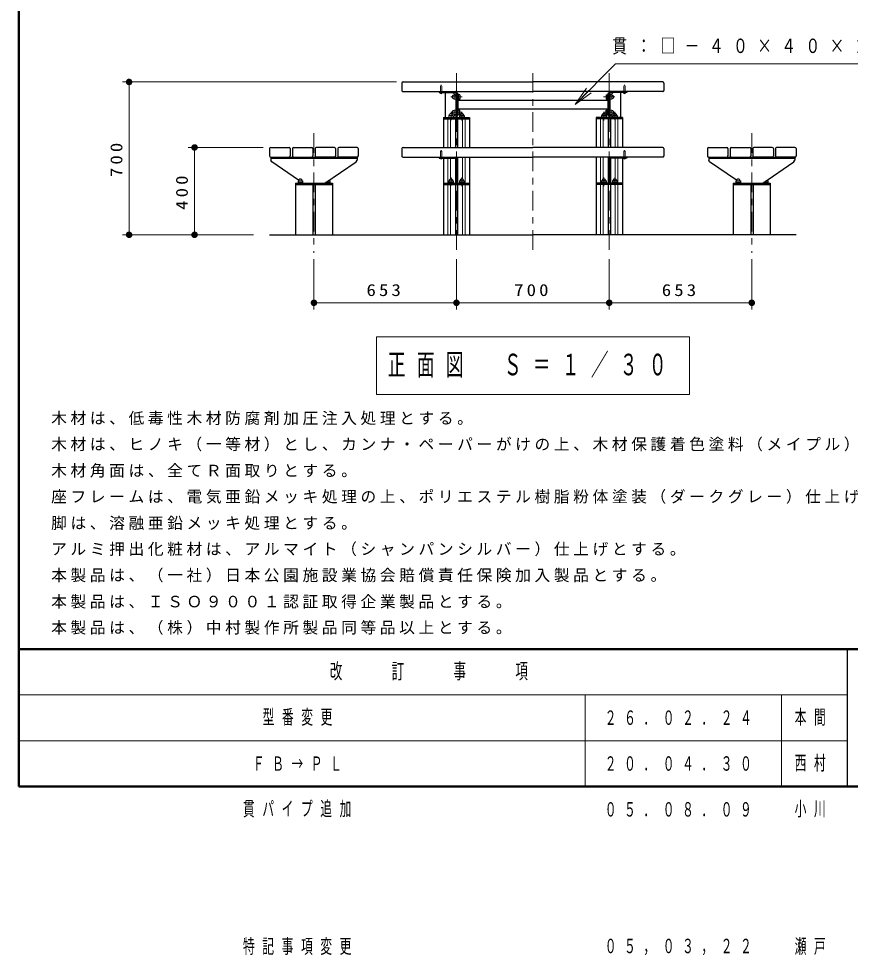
# Model space of a CAD drawing. Units: millimetres on the paper, with parts at other scales. Extents: x -365 to 0, y -26 to 257.
# Drawn here: x -365 to -238, y -25.8 to 117.2 of the extents above; entities that cross this region are included whole.
import ezdxf

# ---------------------------------------------------------------- set-up
doc = ezdxf.new("R2010")
doc.units = ezdxf.units.MM
doc.linetypes.add('USER1', pattern=[4.5, 2.5, -2])
doc.linetypes.add('USER2', pattern=[6, 3, -1, 1, -1])
doc.layers.add('LY_1', color=7, linetype='Continuous', lineweight=25)
doc.styles.add('ＭＳ ゴシック', font='')
doc.styles.get('ＭＳ ゴシック').set_extended_font_data('MS Gothic')

# ---------------------------------------------------------------- blocks, each defined once
blk = doc.blocks.new('filled_dot')
at = {"color": 0, "linetype": 'Continuous', "lineweight": -2, "const_width": 1.25}
blk.add_lwpolyline([(-0.625, 0, 1), (0.625, 0, 1)], format="xyb", close=True, dxfattribs=at)

msp = doc.modelspace()

# ---------------------------------------------------------------- linework, layer by layer
at = {"layer": 'LY_1', "lineweight": 50}
for p, q in [((-365, 257), (-365, 0)), ((-365, 21), (0, 21)), ((-365, 0), (0, 0))]:
    msp.add_line(p, q, dxfattribs=at)
at = {"layer": 'LY_1', "linetype": 'USER2', "lineweight": 13}
for p, q in [((-298.143, 108.941), (-298.143, 81.512)), ((-286.477, 108.941), (-286.477, 81.512)), ((-274.81, 108.941), (-274.81, 81.512)), ((-299.009, 105.291), (-297.288, 105.291)), ((-273.944, 105.291), (-275.665, 105.291)), ((-299.009, 102.958), (-297.288, 102.958)), ((-298.977, 102.992), (-298.977, 101.766)), ((-297.31, 102.992), (-297.31, 101.672)), ((-273.944, 102.958), (-275.665, 102.958)), ((-275.643, 102.992), (-275.643, 101.672)), ((-273.977, 102.992), (-273.977, 101.766)), ((-319.91, 99.741), (-319.91, 81.512)), ((-253.043, 99.741), (-253.043, 81.512)), ((-298.977, 92.992), (-298.977, 91.766)), ((-297.31, 92.992), (-297.31, 91.672)), ((-275.643, 92.992), (-275.643, 91.672)), ((-273.977, 92.992), (-273.977, 91.766))]:
    msp.add_line(p, q, dxfattribs=at)
at = {"layer": 'LY_1', "lineweight": 13}
for p, q in [((-307.31, 107.574), (-349.143, 107.574)), ((-348.143, 84.241), (-348.143, 107.574)), ((-280.032, 104.131), (-278.264, 106.606)), ((-280.032, 104.131), (-277.911, 106.253)), ((-277.557, 105.899), (-280.032, 104.131)), ((-299.477, 101.941), (-299.477, 97.574)), ((-299.066, 101.941), (-299.066, 97.574)), ((-297.22, 101.941), (-297.22, 97.574)), ((-296.81, 101.941), (-296.81, 97.574)), ((-276.143, 101.941), (-276.143, 97.574)), ((-275.733, 101.941), (-275.733, 97.574)), ((-273.887, 101.941), (-273.887, 97.574)), ((-273.477, 101.941), (-273.477, 97.574)), ((-327.677, 97.574), (-339.143, 97.574)), ((-338.143, 84.241), (-338.143, 97.574)), ((-299.477, 95.958), (-299.477, 92.141)), ((-299.066, 95.958), (-299.066, 92.743)), ((-297.22, 96.108), (-297.22, 92.743)), ((-296.81, 96.108), (-296.81, 92.141)), ((-276.143, 96.108), (-276.143, 92.141)), ((-275.733, 96.108), (-275.733, 92.743)), ((-273.887, 95.958), (-273.887, 92.743)), ((-273.477, 95.958), (-273.477, 92.141)), ((-299.477, 91.941), (-299.477, 84.241)), ((-299.066, 91.941), (-299.066, 84.241)), ((-297.22, 91.941), (-297.22, 84.241)), ((-296.81, 91.941), (-296.81, 84.241)), ((-276.143, 91.941), (-276.143, 84.241)), ((-275.733, 91.941), (-275.733, 84.241)), ((-273.887, 91.941), (-273.887, 84.241)), ((-273.477, 91.941), (-273.477, 84.241)), ((-329.143, 84.241), (-349.143, 84.241)), ((-329.143, 84.241), (-339.143, 84.241)), ((-319.91, 80.512), (-319.91, 72.86)), ((-298.143, 80.512), (-298.143, 72.86)), ((-274.81, 80.512), (-274.81, 72.86)), ((-253.043, 80.512), (-253.043, 72.86)), ((-298.143, 73.86), (-319.91, 73.86)), ((-274.81, 73.86), (-298.143, 73.86)), ((-253.043, 73.86), (-274.81, 73.86)), ((-310.377, 68.641), (-310.377, 59.841)), ((-262.577, 68.641), (-310.377, 68.641)), ((-262.577, 59.841), (-262.577, 68.641)), ((-310.377, 59.841), (-262.577, 59.841)), ((-365, 14), (-238.5, 14)), ((-278.5, 14), (-278.5, 0)), ((-248.5, 14), (-248.5, 0)), ((-365, 7), (-238.5, 7))]:
    msp.add_line(p, q, dxfattribs=at)
at = {"layer": 'LY_1'}
for p, q in [((-306.477, 107.408), (-306.477, 106.274)), ((-306.31, 107.574), (-286.477, 107.574)), ((-266.643, 107.574), (-286.477, 107.574)), ((-266.477, 107.408), (-266.477, 106.274)), ((-306.31, 106.108), (-286.477, 106.108)), ((-300.81, 106.108), (-300.81, 105.958)), ((-300.81, 105.958), (-298.218, 105.958)), ((-299.885, 105.957), (-299.885, 102.141)), ((-298.718, 105.957), (-298.218, 105.457)), ((-298.218, 105.958), (-298.218, 102.141)), ((-298.068, 105.958), (-298.068, 102.141)), ((-266.643, 106.108), (-286.477, 106.108)), ((-274.885, 105.958), (-274.885, 102.141)), ((-272.143, 105.958), (-274.735, 105.958)), ((-274.735, 105.958), (-274.735, 102.141)), ((-274.235, 105.957), (-274.735, 105.457)), ((-273.068, 105.957), (-273.068, 102.141)), ((-272.143, 106.108), (-272.143, 105.958)), ((-298.068, 105.791), (-297.918, 105.791)), ((-297.918, 105.791), (-297.918, 102.458)), ((-297.885, 105.641), (-297.918, 105.641)), ((-297.885, 104.941), (-297.918, 104.941)), ((-297.918, 104.791), (-275.035, 104.791)), ((-297.885, 105.641), (-297.885, 104.941)), ((-297.652, 105.624), (-297.885, 105.624)), ((-297.652, 104.958), (-297.885, 104.958)), ((-297.652, 105.624), (-297.652, 104.958)), ((-275.302, 105.624), (-275.068, 105.624)), ((-275.302, 105.624), (-275.302, 104.958)), ((-275.302, 104.958), (-275.068, 104.958)), ((-275.068, 105.641), (-275.035, 105.641)), ((-275.068, 105.641), (-275.068, 104.941)), ((-275.068, 104.941), (-275.035, 104.941)), ((-275.035, 105.791), (-275.035, 102.458)), ((-274.885, 105.791), (-275.035, 105.791)), ((-297.918, 103.458), (-275.035, 103.458)), ((-297.885, 103.308), (-297.918, 103.308)), ((-297.885, 102.608), (-297.885, 103.308)), ((-297.652, 103.291), (-297.885, 103.291)), ((-297.652, 102.624), (-297.652, 103.291)), ((-275.302, 102.624), (-275.302, 103.291)), ((-275.302, 103.291), (-275.068, 103.291)), ((-275.068, 102.608), (-275.068, 103.308)), ((-275.068, 103.308), (-275.035, 103.308)), ((-300.143, 102.141), (-300.143, 97.574)), ((-300.143, 102.141), (-296.143, 102.141)), ((-300.143, 101.941), (-296.143, 101.941)), ((-298.218, 102.641), (-298.718, 102.141)), ((-298.31, 101.941), (-298.31, 97.574)), ((-298.068, 102.458), (-297.918, 102.458)), ((-297.977, 101.941), (-297.977, 97.574)), ((-297.885, 102.608), (-297.918, 102.608)), ((-297.652, 102.624), (-297.885, 102.624)), ((-297.66, 102.474), (-296.96, 102.474)), ((-297.66, 102.474), (-297.66, 102.141)), ((-297.66, 102.208), (-296.96, 102.208)), ((-296.96, 102.474), (-296.96, 102.141)), ((-296.143, 102.141), (-296.143, 97.574)), ((-276.81, 102.141), (-276.81, 97.574)), ((-272.81, 102.141), (-276.81, 102.141)), ((-272.81, 101.941), (-276.81, 101.941)), ((-275.293, 102.474), (-275.993, 102.474)), ((-275.993, 102.474), (-275.993, 102.141)), ((-275.293, 102.208), (-275.993, 102.208)), ((-275.302, 102.624), (-275.068, 102.624)), ((-275.293, 102.474), (-275.293, 102.141)), ((-275.068, 102.608), (-275.035, 102.608)), ((-274.885, 102.458), (-275.035, 102.458)), ((-274.977, 101.941), (-274.977, 97.574)), ((-274.735, 102.641), (-274.235, 102.141)), ((-274.643, 101.941), (-274.643, 97.574)), ((-274.327, 102.474), (-274.327, 102.141)), ((-273.627, 102.474), (-274.327, 102.474)), ((-273.627, 102.208), (-274.327, 102.208)), ((-273.627, 102.474), (-273.627, 102.141)), ((-272.81, 102.141), (-272.81, 97.574)), ((-326.677, 97.407), (-326.677, 96.274)), ((-326.51, 97.574), (-323.71, 97.574)), ((-323.543, 97.407), (-323.543, 96.274)), ((-323.21, 97.407), (-323.21, 96.274)), ((-323.043, 97.574), (-320.243, 97.574)), ((-320.077, 97.407), (-320.077, 96.274)), ((-319.743, 97.407), (-319.743, 96.274)), ((-316.777, 97.574), (-319.577, 97.574)), ((-316.61, 97.407), (-316.61, 96.274)), ((-316.277, 97.407), (-316.277, 96.274)), ((-313.31, 97.574), (-316.11, 97.574)), ((-313.143, 97.407), (-313.143, 96.274)), ((-306.477, 97.408), (-306.477, 96.274)), ((-306.31, 97.574), (-286.477, 97.574)), ((-266.643, 97.574), (-286.477, 97.574)), ((-266.477, 97.408), (-266.477, 96.274)), ((-259.81, 97.407), (-259.81, 96.274)), ((-259.643, 97.574), (-256.843, 97.574)), ((-256.677, 97.407), (-256.677, 96.274)), ((-256.343, 97.407), (-256.343, 96.274)), ((-256.177, 97.574), (-253.377, 97.574)), ((-253.21, 97.407), (-253.21, 96.274)), ((-252.877, 97.407), (-252.877, 96.274)), ((-249.91, 97.574), (-252.71, 97.574)), ((-249.743, 97.407), (-249.743, 96.274)), ((-249.41, 97.407), (-249.41, 96.274)), ((-246.443, 97.574), (-249.243, 97.574)), ((-246.277, 97.407), (-246.277, 96.274)), ((-326.51, 96.107), (-323.71, 96.107)), ((-326.493, 96.107), (-313.243, 96.107)), ((-326.493, 96.107), (-326.493, 95.624)), ((-326.493, 95.957), (-313.327, 95.957)), ((-323.043, 96.107), (-320.243, 96.107)), ((-316.777, 96.107), (-319.577, 96.107)), ((-313.31, 96.107), (-316.11, 96.107)), ((-313.327, 96.107), (-313.327, 95.624)), ((-306.31, 96.108), (-286.477, 96.108)), ((-300.81, 96.108), (-300.81, 95.958)), ((-300.81, 95.958), (-298.218, 95.958)), ((-300.143, 95.958), (-300.143, 84.241)), ((-298.31, 95.958), (-298.31, 92.141)), ((-298.218, 95.958), (-298.218, 92.141)), ((-298.068, 95.958), (-298.068, 92.141)), ((-297.977, 96.108), (-297.977, 92.141)), ((-296.143, 96.108), (-296.143, 84.241)), ((-266.643, 96.108), (-286.477, 96.108)), ((-276.81, 96.108), (-276.81, 84.241)), ((-274.977, 96.108), (-274.977, 92.141)), ((-274.885, 95.958), (-274.885, 92.141)), ((-272.143, 95.958), (-274.735, 95.958)), ((-274.735, 95.958), (-274.735, 92.141)), ((-274.643, 95.958), (-274.643, 92.141)), ((-272.81, 95.958), (-272.81, 84.241)), ((-272.143, 96.108), (-272.143, 95.958)), ((-259.643, 96.107), (-256.843, 96.107)), ((-259.627, 96.107), (-246.377, 96.107)), ((-259.627, 96.107), (-259.627, 95.624)), ((-259.627, 95.957), (-246.46, 95.957)), ((-256.177, 96.107), (-253.377, 96.107)), ((-249.91, 96.107), (-252.71, 96.107)), ((-246.443, 96.107), (-249.243, 96.107)), ((-246.46, 96.107), (-246.46, 95.624)), ((-326.355, 95.364), (-326.493, 95.624)), ((-322.25, 92.595), (-326.355, 95.364)), ((-318.243, 92.141), (-313.465, 95.364)), ((-313.465, 95.364), (-313.327, 95.624)), ((-259.488, 95.364), (-259.627, 95.624)), ((-255.383, 92.595), (-259.488, 95.364)), ((-251.377, 92.141), (-246.598, 95.364)), ((-246.598, 95.364), (-246.46, 95.624)), ((-322.743, 92.141), (-317.077, 92.141)), ((-322.743, 92.141), (-322.743, 84.241)), ((-322.743, 91.941), (-317.077, 91.941)), ((-322.343, 92.474), (-322.343, 92.141)), ((-322.343, 92.474), (-321.643, 92.474)), ((-322.343, 92.207), (-321.643, 92.207)), ((-321.643, 92.474), (-321.643, 92.141)), ((-320.077, 91.941), (-320.077, 84.241)), ((-319.71, 91.941), (-319.71, 84.241)), ((-318.177, 92.186), (-318.177, 92.141)), ((-317.477, 92.207), (-318.144, 92.207)), ((-317.477, 92.474), (-317.749, 92.474)), ((-317.477, 92.474), (-317.477, 92.141)), ((-317.077, 92.141), (-317.077, 84.241)), ((-300.143, 92.141), (-296.143, 92.141)), ((-300.143, 91.941), (-296.143, 91.941)), ((-299.327, 92.474), (-299.327, 92.141)), ((-299.327, 92.474), (-298.627, 92.474)), ((-299.327, 92.208), (-298.627, 92.208)), ((-298.627, 92.474), (-298.627, 92.141)), ((-298.31, 91.941), (-298.31, 84.241)), ((-297.977, 91.941), (-297.977, 84.241)), ((-297.66, 92.474), (-296.96, 92.474)), ((-297.66, 92.474), (-297.66, 92.141)), ((-297.66, 92.208), (-296.96, 92.208)), ((-296.96, 92.474), (-296.96, 92.141)), ((-272.81, 92.141), (-276.81, 92.141)), ((-272.81, 91.941), (-276.81, 91.941)), ((-275.293, 92.474), (-275.993, 92.474)), ((-275.993, 92.474), (-275.993, 92.141)), ((-275.293, 92.208), (-275.993, 92.208)), ((-275.293, 92.474), (-275.293, 92.141)), ((-274.977, 91.941), (-274.977, 84.241)), ((-274.643, 91.941), (-274.643, 84.241)), ((-274.327, 92.474), (-274.327, 92.141)), ((-273.627, 92.474), (-274.327, 92.474)), ((-273.627, 92.208), (-274.327, 92.208)), ((-273.627, 92.474), (-273.627, 92.141)), ((-255.877, 92.141), (-250.21, 92.141)), ((-255.877, 92.141), (-255.877, 84.241)), ((-255.877, 91.941), (-250.21, 91.941)), ((-255.477, 92.474), (-255.477, 92.141)), ((-255.477, 92.474), (-254.777, 92.474)), ((-255.477, 92.207), (-254.777, 92.207)), ((-254.777, 92.474), (-254.777, 92.141)), ((-253.21, 91.941), (-253.21, 84.241)), ((-252.843, 91.941), (-252.843, 84.241)), ((-251.31, 92.186), (-251.31, 92.141)), ((-250.61, 92.207), (-251.278, 92.207)), ((-250.61, 92.474), (-250.882, 92.474)), ((-250.61, 92.474), (-250.61, 92.141)), ((-250.21, 92.141), (-250.21, 84.241)), ((-326.677, 84.241), (-286.477, 84.241)), ((-246.277, 84.241), (-286.477, 84.241))]:
    msp.add_line(p, q, dxfattribs=at)
at = {"layer": 'LY_1', "linetype": 'USER1', "lineweight": 13}
for p, q in [((-300.477, 107.124), (-300.56, 106.948)), ((-300.56, 106.948), (-300.56, 105.958)), ((-300.477, 107.124), (-300.393, 106.948)), ((-300.393, 106.948), (-300.393, 105.958)), ((-272.477, 107.124), (-272.56, 106.948)), ((-272.56, 106.948), (-272.56, 105.958)), ((-272.477, 107.124), (-272.393, 106.948)), ((-272.393, 106.948), (-272.393, 105.958)), ((-298.518, 105.624), (-298.252, 105.624)), ((-298.518, 105.624), (-298.518, 104.958)), ((-298.518, 104.958), (-298.252, 104.958)), ((-298.252, 105.641), (-298.218, 105.641)), ((-298.252, 105.641), (-298.252, 104.941)), ((-298.252, 104.941), (-298.218, 104.941)), ((-274.702, 105.641), (-274.735, 105.641)), ((-274.702, 104.941), (-274.735, 104.941)), ((-274.702, 105.641), (-274.702, 104.941)), ((-274.435, 105.624), (-274.702, 105.624)), ((-274.435, 104.958), (-274.702, 104.958)), ((-274.435, 105.624), (-274.435, 104.958)), ((-298.518, 103.291), (-298.252, 103.291)), ((-298.518, 102.624), (-298.518, 103.291)), ((-298.252, 103.308), (-298.218, 103.308)), ((-298.252, 102.608), (-298.252, 103.308)), ((-274.702, 103.308), (-274.735, 103.308)), ((-274.702, 102.608), (-274.702, 103.308)), ((-274.435, 103.291), (-274.702, 103.291)), ((-274.435, 102.624), (-274.435, 103.291)), ((-299.327, 102.474), (-299.327, 102.141)), ((-299.327, 102.474), (-298.627, 102.474)), ((-299.327, 102.208), (-298.627, 102.208)), ((-298.627, 102.474), (-298.627, 102.141)), ((-298.518, 102.624), (-298.252, 102.624)), ((-298.252, 102.608), (-298.218, 102.608)), ((-274.702, 102.608), (-274.735, 102.608)), ((-274.435, 102.624), (-274.702, 102.624)), ((-300.477, 97.124), (-300.56, 96.948)), ((-300.56, 96.948), (-300.56, 95.958)), ((-300.477, 97.124), (-300.393, 96.948)), ((-300.393, 96.948), (-300.393, 95.958)), ((-272.477, 97.124), (-272.56, 96.948)), ((-272.56, 96.948), (-272.56, 95.958)), ((-272.477, 97.124), (-272.393, 96.948)), ((-272.393, 96.948), (-272.393, 95.958))]:
    msp.add_line(p, q, dxfattribs=at)
at = {"layer": 'LY_1', "color": 211}
msp.add_line((-238.5, 21), (-238.5, 0), dxfattribs=at)
at = {"layer": 'LY_1', "lineweight": 13}
msp.add_lwpolyline([(-280.032, 104.131), (-273.846, 110.318), (-234.846, 110.318)], dxfattribs=at)
at = {"layer": 'LY_1'}
for centre, radius, start, end in [((-306.31, 107.408), 0.167, 90, 180), ((-266.643, 107.408), 0.167, 360, 90), ((-306.31, 106.274), 0.167, 179.99999, 270), ((-300.477, 106.065), 0.229, 208.07248, 331.92752), ((-298.218, 105.958), 0.15, 0, 90), ((-274.735, 105.958), 0.15, 90, 180), ((-272.477, 106.065), 0.229, 208.07248, 331.92752), ((-266.643, 106.274), 0.167, 270, 0.00001), ((-297.31, 102.474), 0.283, 0, 180), ((-275.643, 102.474), 0.283, 360, 180), ((-273.977, 102.474), 0.283, 360, 180), ((-326.51, 97.407), 0.167, 90, 180), ((-323.71, 97.407), 0.167, 0, 90), ((-323.043, 97.407), 0.167, 90, 180), ((-320.243, 97.407), 0.167, 0, 90), ((-319.577, 97.407), 0.167, 90, 180), ((-316.777, 97.407), 0.167, 360, 90), ((-316.11, 97.407), 0.167, 90, 180), ((-313.31, 97.407), 0.167, 360, 90), ((-306.31, 97.408), 0.167, 90, 180), ((-266.643, 97.408), 0.167, 360, 90), ((-259.643, 97.407), 0.167, 90, 180), ((-256.843, 97.407), 0.167, 0, 90), ((-256.177, 97.407), 0.167, 90, 180), ((-253.377, 97.407), 0.167, 0, 90), ((-252.71, 97.407), 0.167, 90, 180), ((-249.91, 97.407), 0.167, 360, 90), ((-249.243, 97.407), 0.167, 90, 180), ((-246.443, 97.407), 0.167, 360, 90), ((-326.51, 96.274), 0.167, 179.99999, 270), ((-323.71, 96.274), 0.167, 270, 0), ((-323.043, 96.274), 0.167, 179.99999, 270), ((-320.243, 96.274), 0.167, 270, 0), ((-319.577, 96.274), 0.167, 180, 270), ((-316.777, 96.274), 0.167, 270, 0.00001), ((-316.11, 96.274), 0.167, 180, 270), ((-313.31, 96.274), 0.167, 270, 0.00001), ((-306.31, 96.274), 0.167, 179.99999, 270), ((-300.477, 96.065), 0.229, 208.07248, 331.92752), ((-298.218, 95.958), 0.15, 0, 90), ((-274.735, 95.958), 0.15, 90, 180), ((-272.477, 96.065), 0.229, 208.07248, 331.92752), ((-266.643, 96.274), 0.167, 270, 0.00001), ((-259.643, 96.274), 0.167, 179.99999, 270), ((-256.843, 96.274), 0.167, 270, 0), ((-256.177, 96.274), 0.167, 179.99999, 270), ((-253.377, 96.274), 0.167, 270, 0), ((-252.71, 96.274), 0.167, 180, 270), ((-249.91, 96.274), 0.167, 270, 0.00001), ((-249.243, 96.274), 0.167, 180, 270), ((-246.443, 96.274), 0.167, 270, 0.00001), ((-321.993, 92.474), 0.283, 359.99999, 179.99999), ((-317.827, 92.474), 0.283, 0.00001, 25.20722), ((-298.977, 92.474), 0.283, 0, 180), ((-297.31, 92.474), 0.283, 0, 180), ((-275.643, 92.474), 0.283, 360, 180), ((-273.977, 92.474), 0.283, 360, 180), ((-255.127, 92.474), 0.283, 359.99999, 179.99999), ((-250.96, 92.474), 0.283, 0.00001, 25.20722)]:
    msp.add_arc(centre, radius, start, end, dxfattribs=at)
at = {"layer": 'LY_1', "linetype": 'USER1', "lineweight": 13}
for centre, start, end in [((-298.518, 105.291), 89.99999, 270), ((-274.435, 105.291), 270, 90), ((-298.518, 102.958), 89.99999, 270), ((-274.435, 102.958), 270, 90), ((-298.977, 102.474), 0, 180)]:
    msp.add_arc(centre, 0.283, start, end, dxfattribs=at)

# ---------------------------------------------------------------- block references
at = {"layer": 'LY_1', "lineweight": 13, "xscale": 0.4, "yscale": 0.4}
for p, rotation in [((-348.143, 107.574), 270), ((-338.143, 97.574), 270), ((-348.143, 84.241), 90), ((-338.143, 84.241), 90), ((-298.143, 73.86), 180), ((-274.81, 73.86), 180), ((-253.043, 73.86), 180)]:
    msp.add_blockref('filled_dot', p, dxfattribs=dict(at, rotation=rotation))
msp.add_blockref('filled_dot', (-319.91, 73.86), dxfattribs=at)

# ---------------------------------------------------------------- texts
at = {"layer": 'LY_1', "style": 'ＭＳ ゴシック'}
for s, insert, char_height, attachment_point in [('\\T1.64;\\W0.75;貫：□－４０×４０×２．３', (-274.346, 112.968), 2.199, 4), ('\\T1.33;\\W1.15;653', (-309.027, 74.86), 1.833, 8), ('\\T1.33;\\W1.15;700', (-286.477, 74.86), 1.833, 8), ('\\T1.33;\\W1.15;653', (-263.927, 74.86), 1.833, 8), ('\\T1.64;\\W0.6;正面図\u3000Ｓ＝１／３０', (-286.477, 64.241), 3.299, 5), ('\\T1.23;木材は、低毒性木材防腐剤加圧注入処理とする。', (-360.045, 55.164), 1.76, 7), ('\\T1.23;木材は、ヒノキ（一等材）とし、カンナ・ペーパーがけの上、木材保護着色塗料（メイプル）塗装仕上げとする。', (-360.045, 51.164), 1.76, 7), ('\\T1.23;木材角面は、全てＲ面取りとする。', (-360.045, 47.164), 1.76, 7), ('\\T1.23;座フレームは、電気亜鉛メッキ処理の上、ポリエステル樹脂粉体塗装（ダークグレー）仕上げとする。', (-360.045, 43.164), 1.76, 7), ('\\T1.23;脚は、溶融亜鉛メッキ処理とする。', (-360.045, 39.164), 1.76, 7), ('\\T1.23;アルミ押出化粧材は、アルマイト（シャンパンシルバー）仕上げとする。', (-360.045, 35.164), 1.76, 7), ('\\T1.23;本製品は、（一社）日本公園施設業協会賠償責任保険加入製品とする。', (-360.045, 31.164), 1.76, 7), ('\\T1.23;本製品は、ＩＳＯ９００１認証取得企業製品とする。', (-360.045, 27.164), 1.76, 7), ('\\T1.23;本製品は、（株）中村製作所製品同等品以上とする。', (-360.045, 23.164), 1.76, 7), ('\\T1.64;\\W0.6;型番変更', (-327.75, 10.5), 2.199, 4), ('\\T1.64;\\W0.6;２６．０２．２４', (-275.5, 10.5), 2.199, 4), ('\\T1.64;\\W0.6;本間', (-246.5, 10.5), 2.199, 4), ('\\T1.64;\\W0.6;ＦＢ→ＰＬ', (-329.25, 3.5), 2.199, 4), ('\\T1.64;\\W0.6;２０．０４．３０', (-275.5, 3.5), 2.199, 4), ('\\T1.64;\\W0.6;西村', (-246.5, 3.5), 2.199, 4), ('\\T1.64;\\W0.6;貫パイプ追加', (-330.75, -3.5), 2.199, 4), ('\\T1.64;\\W0.6;０５．０８．０９', (-275.5, -3.5), 2.199, 4), ('\\T1.64;\\W0.6;小川', (-246.5, -3.5), 2.199, 4), ('\\T1.64;\\W0.6;特記事項変更', (-330.75, -24.5), 2.199, 4), ('\\T1.64;\\W0.6;０５，０３，２２', (-275.5, -24.5), 2.199, 4), ('\\T1.64;\\W0.6;瀬戸', (-246.5, -24.5), 2.199, 4)]:
    msp.add_mtext(s, dxfattribs=dict(at, insert=insert, char_height=char_height, attachment_point=attachment_point))
at = {"layer": 'LY_1', "char_height": 1.833, "attachment_point": 8, "rotation": 90, "style": 'ＭＳ ゴシック'}
for s, insert in [('\\T1.33;\\W1.15;700', (-349.143, 95.908)), ('\\T1.33;\\W1.15;400', (-339.143, 90.908))]:
    msp.add_mtext(s, dxfattribs=dict(at, insert=insert))
at = {"layer": 'LY_1', "color": 4, "insert": (-301.75, 17.5), "char_height": 2.346, "attachment_point": 5, "style": 'ＭＳ ゴシック'}
msp.add_mtext('\\T1.64;\\W0.6;改\u3000\u3000訂\u3000\u3000事\u3000\u3000項', dxfattribs=at)

doc.saveas('drawing.dxf')
